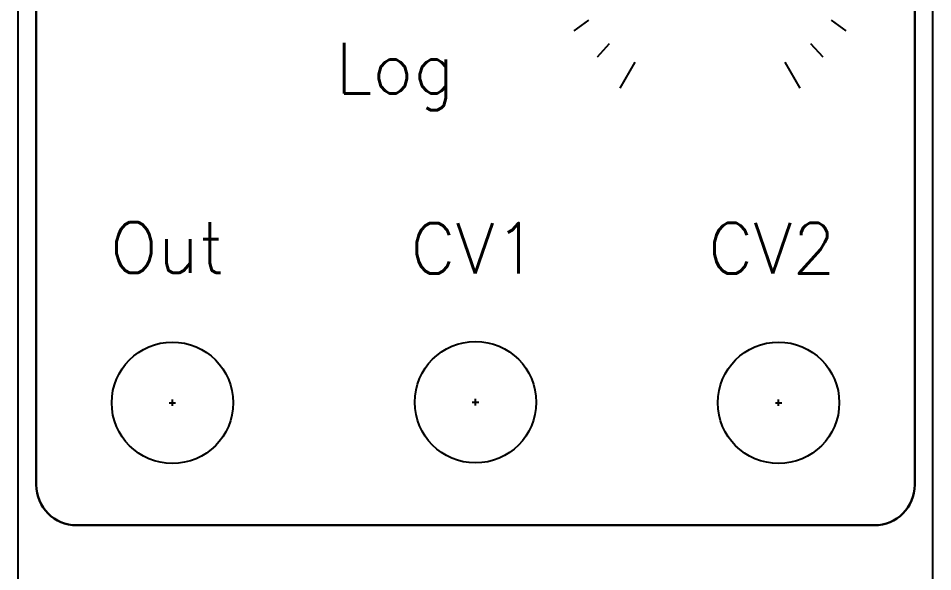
# Model space of a CAD drawing. Header units: millimetres. Extents: x 0 to 45, y 0 to 128.
# Drawn here: x 0 to 45.21, y 66.22 to 93.57 of the extents above; entities that cross this region are included whole.
import ezdxf

# ---------------------------------------------------------------- set-up
doc = ezdxf.new("R2010")
doc.units = ezdxf.units.MM
doc.header["$LTSCALE"] = 0.025
doc.layers.add('Object', color=7, linetype='Continuous')
doc.styles.get("Standard").update_dxf_attribs({"font": 'RomanS.ttf'})

msp = doc.modelspace()

# ---------------------------------------------------------------- linework, layer by layer
at = {"layer": 'Object', "color": 1}
for p, q in [((0, 0), (0, 128.5)), ((45.212, 0), (45.212, 128.5))]:
    msp.add_line(p, q, dxfattribs=at)
at = {"layer": 'Object', "lineweight": 30}
for p, q in [((0.887, 117.168), (0.887, 70.516)), ((44.325, 117.168), (44.325, 70.516)), ((2.887, 68.516), (42.325, 68.516))]:
    msp.add_line(p, q, dxfattribs=at)
at = {"layer": 'Object', "color": 1, "linetype": 'ByBlock'}
for p, q in [((7.62, 74.413), (7.62, 74.732)), ((22.606, 74.44), (22.606, 74.759)), ((37.592, 74.413), (37.592, 74.732)), ((7.461, 74.572), (7.78, 74.572)), ((22.446, 74.599), (22.765, 74.599)), ((37.433, 74.572), (37.752, 74.572))]:
    msp.add_line(p, q, dxfattribs=at)
at = {"layer": 'Object', "color": 7}
for points in [[(28.191, 93.477), (27.47, 92.952)], [(40.936, 92.952), (40.215, 93.477)], [(28.634, 91.659), (29.231, 92.322)], [(39.175, 92.322), (39.772, 91.659)], [(30.488, 91.409), (29.745, 90.122)], [(38.662, 90.122), (37.919, 91.409)]]:
    msp.add_lwpolyline(points, dxfattribs=at)
at = {"layer": 'Object', "color": 1, "linetype": 'ByBlock'}
for centre in [(7.62, 74.572), (22.606, 74.599), (37.592, 74.572)]:
    msp.add_circle(centre, 3.002, dxfattribs=at)
at = {"layer": 'Object', "lineweight": 30}
for centre, start, end in [((2.887, 70.516), 180, 270), ((42.325, 70.516), 270, 0)]:
    msp.add_arc(centre, 2, start, end, dxfattribs=at)

# ---------------------------------------------------------------- texts
at = {"layer": 'Object', "char_height": 2.5, "width": 7.40805, "attachment_point": 1}
for s, insert in [('{Log}', (15.683, 92.362)), ('{Out}', (4.537, 83.495)), ('{CV1}', (19.377, 83.455)), ('{CV2}', (34.096, 83.456))]:
    msp.add_mtext(s, dxfattribs=dict(at, insert=insert))

doc.saveas('drawing.dxf')
